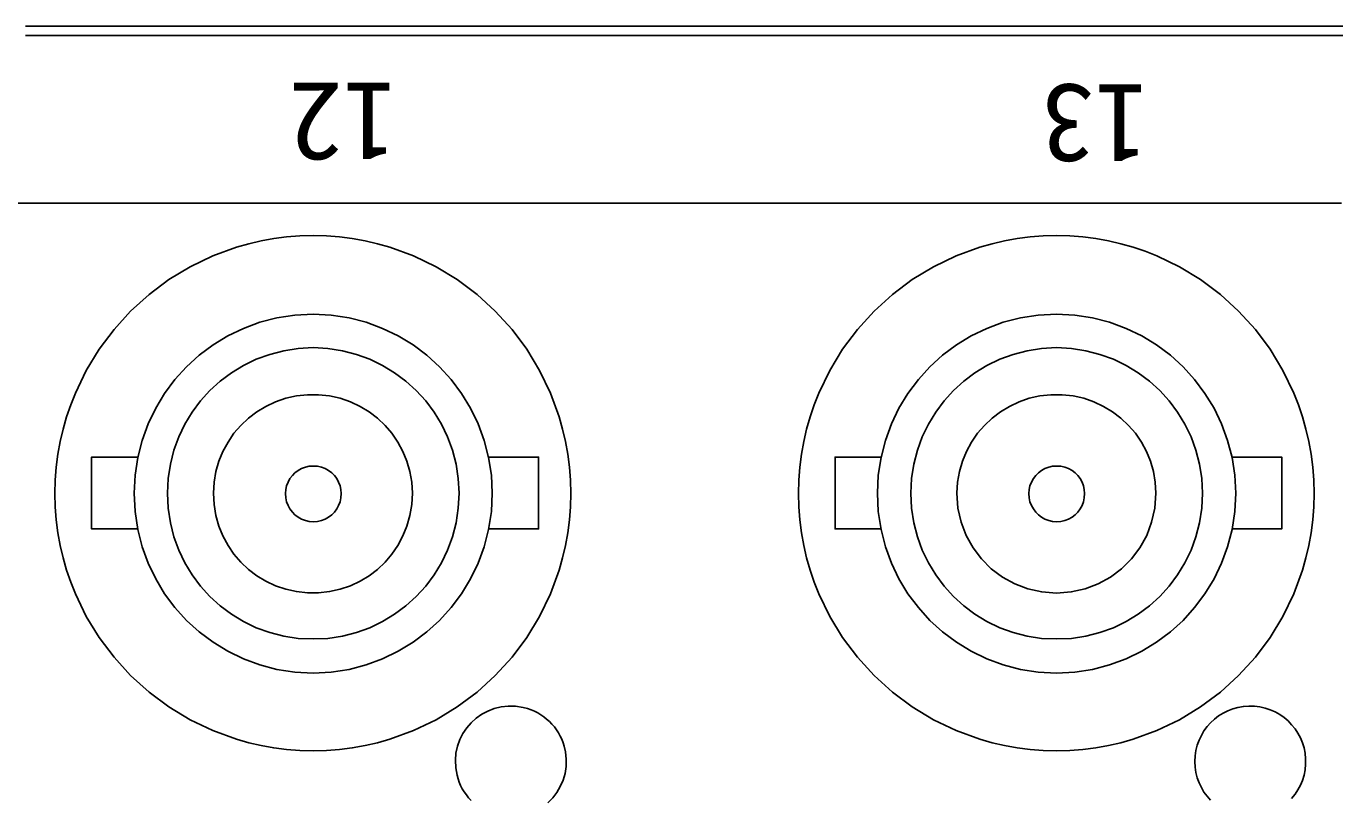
# Model space of a CAD drawing. Units: millimetres on the paper. Extents: x -139 to 141, y -98 to 91.
# Drawn here: x -2.22 to 5.75, y 73.64 to 78.34 of the extents above; entities that cross this region are included whole.
import ezdxf
from ezdxf.enums import TextEntityAlignment as Align

# ---------------------------------------------------------------- set-up
doc = ezdxf.new("R2010")
doc.units = ezdxf.units.MM
doc.layers.add('0-1_外形線', color=4, linetype='Continuous')
doc.styles.add('ＭＳ ゴシック', font='')
doc.styles.get('ＭＳ ゴシック').set_extended_font_data('MS Gothic')

msp = doc.modelspace()

# ---------------------------------------------------------------- linework, layer by layer
at = {"layer": '0-1_外形線'}
for points in [[(-2.228, 78.339), (-2.126, 78.339), (-2.024, 78.339), (-1.922, 78.339), (-1.82, 78.339), (-1.718, 78.339), (-1.616, 78.339), (-1.513, 78.339), (-1.411, 78.339), (-1.308, 78.339), (-1.205, 78.339), (-1.102, 78.339), (-0.999, 78.339), (-0.897, 78.339)], [(-2.228, 78.282), (-2.126, 78.282), (-2.024, 78.282), (-1.922, 78.282), (-1.82, 78.282), (-1.718, 78.282), (-1.616, 78.282), (-1.513, 78.282), (-1.411, 78.282), (-1.308, 78.282), (-1.205, 78.282), (-1.102, 78.282), (-0.999, 78.282), (-0.897, 78.282)], [(-0.897, 78.339), (-0.69, 78.339), (-0.484, 78.339), (-0.277, 78.339), (-0.07, 78.339), (0.137, 78.339), (0.344, 78.339), (0.552, 78.339), (0.759, 78.339), (1.175, 78.339), (1.591, 78.339), (2.006, 78.339), (2.422, 78.339), (2.629, 78.339), (2.837, 78.339), (3.044, 78.339), (3.251, 78.339), (3.458, 78.339), (3.665, 78.339), (3.871, 78.339), (4.078, 78.339), (4.181, 78.339), (4.283, 78.339), (4.386, 78.339), (4.489, 78.339), (4.592, 78.339), (4.694, 78.339), (4.797, 78.339), (4.899, 78.339), (5.001, 78.339), (5.103, 78.339), (5.205, 78.339), (5.307, 78.339), (5.409, 78.339), (5.511, 78.339), (5.612, 78.339), (5.714, 78.339), (5.815, 78.339)], [(-0.897, 78.282), (-0.69, 78.282), (-0.484, 78.282), (-0.277, 78.282), (-0.07, 78.282), (0.137, 78.282), (0.344, 78.282), (0.552, 78.282), (0.759, 78.282), (1.175, 78.282), (1.591, 78.282), (2.006, 78.282), (2.422, 78.282), (2.629, 78.282), (2.837, 78.282), (3.044, 78.282), (3.251, 78.282), (3.458, 78.282), (3.665, 78.282), (3.871, 78.282), (4.078, 78.282), (4.181, 78.282), (4.283, 78.282), (4.386, 78.282), (4.489, 78.282), (4.592, 78.282), (4.694, 78.282), (4.797, 78.282), (4.899, 78.282), (5.001, 78.282), (5.103, 78.282), (5.205, 78.282), (5.307, 78.282), (5.409, 78.282), (5.511, 78.282), (5.612, 78.282), (5.714, 78.282), (5.815, 78.282)], [(4.436, 77.26), (4.331, 77.26), (4.226, 77.26), (4.122, 77.26), (3.912, 77.26), (3.702, 77.26), (3.491, 77.26), (3.281, 77.26), (3.07, 77.26), (2.859, 77.26), (2.648, 77.26), (2.436, 77.26), (2.225, 77.26), (2.013, 77.26), (1.59, 77.26), (1.167, 77.26), (0.956, 77.26), (0.744, 77.26), (0.533, 77.26), (0.322, 77.26), (0.111, 77.26), (-0.1, 77.26), (-0.311, 77.26), (-0.521, 77.26), (-0.731, 77.26), (-0.941, 77.26), (-1.046, 77.26), (-1.15, 77.26), (-1.255, 77.26), (-1.36, 77.26), (-1.464, 77.26), (-1.569, 77.26), (-1.673, 77.26), (-1.777, 77.26), (-1.881, 77.26), (-1.985, 77.26), (-2.089, 77.26), (-2.193, 77.26), (-2.296, 77.26)], [(5.787, 77.26), (5.684, 77.26), (5.58, 77.26), (5.477, 77.26), (5.373, 77.26), (5.269, 77.26), (5.166, 77.26), (5.062, 77.26), (4.958, 77.26), (4.853, 77.26), (4.749, 77.26), (4.645, 77.26), (4.54, 77.26), (4.436, 77.26)], [(-0.477, 77.063), (-0.558, 77.061), (-0.638, 77.055), (-0.716, 77.045), (-0.793, 77.031), (-0.869, 77.014), (-0.944, 76.993), (-1.088, 76.94), (-1.226, 76.874), (-1.355, 76.795), (-1.476, 76.705), (-1.588, 76.603), (-1.689, 76.492), (-1.78, 76.371), (-1.859, 76.241), (-1.925, 76.104), (-1.953, 76.032), (-1.978, 75.959), (-1.999, 75.885), (-2.017, 75.809), (-2.031, 75.731), (-2.041, 75.652), (-2.047, 75.573), (-2.049, 75.492)], [(1.093, 75.492), (1.091, 75.573), (1.085, 75.652), (1.075, 75.731), (1.061, 75.809), (1.043, 75.885), (1.022, 75.959), (0.969, 76.104), (0.903, 76.241), (0.825, 76.371), (0.735, 76.492), (0.633, 76.603), (0.522, 76.705), (0.401, 76.795), (0.272, 76.874), (0.134, 76.94), (-0.01, 76.993), (-0.084, 77.014), (-0.16, 77.031), (-0.238, 77.045), (-0.316, 77.055), (-0.396, 77.061), (-0.477, 77.063)], [(5.621, 75.492), (5.619, 75.573), (5.612, 75.652), (5.603, 75.731), (5.589, 75.809), (5.571, 75.885), (5.55, 75.959), (5.525, 76.032), (5.497, 76.104), (5.431, 76.241), (5.353, 76.371), (5.263, 76.492), (5.161, 76.603), (5.05, 76.705), (4.929, 76.795), (4.8, 76.874), (4.663, 76.94), (4.591, 76.968), (4.518, 76.993), (4.444, 77.014), (4.368, 77.031), (4.291, 77.045), (4.212, 77.055), (4.132, 77.061), (4.051, 77.063), (3.971, 77.061), (3.891, 77.055), (3.812, 77.045), (3.735, 77.031), (3.659, 77.014), (3.585, 76.993), (3.44, 76.94), (3.303, 76.874), (3.173, 76.795), (3.052, 76.705), (2.941, 76.603), (2.839, 76.492), (2.749, 76.371), (2.67, 76.241), (2.604, 76.104)], [(-0.477, 76.585), (-0.589, 76.579), (-0.697, 76.562), (-0.801, 76.535), (-0.901, 76.498), (-0.997, 76.452), (-1.086, 76.397), (-1.17, 76.334), (-1.248, 76.263), (-1.318, 76.186), (-1.381, 76.102), (-1.435, 76.012), (-1.481, 75.916), (-1.518, 75.816), (-1.545, 75.712), (-1.561, 75.604), (-1.567, 75.494)], [(0.615, 75.494), (0.609, 75.604), (0.592, 75.712), (0.565, 75.816), (0.529, 75.916), (0.482, 76.012), (0.428, 76.102), (0.365, 76.186), (0.294, 76.263), (0.217, 76.334), (0.132, 76.397), (0.042, 76.452), (-0.053, 76.498), (-0.153, 76.535), (-0.258, 76.562), (-0.366, 76.579), (-0.477, 76.585)], [(5.143, 75.494), (5.138, 75.604), (5.121, 75.712), (5.094, 75.816), (5.057, 75.916), (5.011, 76.012), (4.956, 76.102), (4.893, 76.186), (4.823, 76.263), (4.745, 76.334), (4.661, 76.397), (4.571, 76.452), (4.476, 76.498), (4.375, 76.535), (4.271, 76.562), (4.163, 76.579), (4.051, 76.585), (3.94, 76.579), (3.832, 76.562), (3.727, 76.535), (3.627, 76.498), (3.532, 76.452), (3.442, 76.397), (3.358, 76.334), (3.28, 76.263), (3.21, 76.186), (3.147, 76.102), (3.092, 76.012), (3.046, 75.916), (3.01, 75.816), (2.983, 75.712), (2.966, 75.604), (2.961, 75.494)], [(0.209, 76.056), (0.152, 76.119), (0.089, 76.177), (0.02, 76.228), (-0.053, 76.273), (-0.131, 76.31), (-0.212, 76.34), (-0.298, 76.362), (-0.386, 76.376), (-0.477, 76.381), (-0.568, 76.376), (-0.656, 76.362), (-0.741, 76.34), (-0.823, 76.31), (-0.901, 76.273), (-0.974, 76.228), (-1.042, 76.177), (-1.105, 76.119), (-1.162, 76.056), (-1.213, 75.988), (-1.258, 75.915), (-1.295, 75.837), (-1.325, 75.756), (-1.346, 75.671), (-1.36, 75.584), (-1.364, 75.494)], [(4.051, 76.381), (3.961, 76.376), (3.872, 76.362), (3.787, 76.34), (3.706, 76.31), (3.628, 76.273), (3.555, 76.228), (3.487, 76.177), (3.424, 76.119), (3.367, 76.056), (3.316, 75.988), (3.271, 75.915), (3.234, 75.837), (3.204, 75.756), (3.182, 75.671), (3.169, 75.584), (3.164, 75.494)], [(4.94, 75.494), (4.936, 75.584), (4.922, 75.671), (4.901, 75.756), (4.871, 75.837), (4.833, 75.915), (4.789, 75.988), (4.738, 76.056), (4.681, 76.119), (4.618, 76.177), (4.549, 76.228), (4.476, 76.273), (4.398, 76.31), (4.316, 76.34), (4.231, 76.362), (4.143, 76.376), (4.051, 76.381)], [(-1.364, 75.494), (-1.36, 75.403), (-1.346, 75.314), (-1.325, 75.229), (-1.295, 75.147), (-1.258, 75.07), (-1.213, 74.996), (-1.162, 74.928), (-1.105, 74.865), (-1.042, 74.808), (-0.974, 74.757), (-0.901, 74.712), (-0.823, 74.675), (-0.741, 74.645), (-0.656, 74.624), (-0.568, 74.61), (-0.477, 74.606), (-0.386, 74.61), (-0.298, 74.624), (-0.212, 74.645), (-0.131, 74.675), (-0.053, 74.712), (0.02, 74.757), (0.089, 74.808), (0.152, 74.865), (0.209, 74.928), (0.26, 74.996), (0.305, 75.07), (0.342, 75.147), (0.372, 75.229), (0.394, 75.314), (0.407, 75.403), (0.412, 75.494), (0.407, 75.584), (0.394, 75.671), (0.372, 75.756), (0.342, 75.837), (0.305, 75.915), (0.26, 75.988), (0.209, 76.056)], [(-0.191, 76.023), (-0.249, 76.051), (-0.311, 76.072), (-0.376, 76.087), (-0.443, 76.094), (-0.511, 76.094), (-0.578, 76.087), (-0.643, 76.072), (-0.705, 76.051), (-0.764, 76.023), (-0.819, 75.99), (-0.87, 75.951), (-0.917, 75.907), (-0.959, 75.859), (-0.995, 75.806), (-1.026, 75.749), (-1.051, 75.689), (-1.069, 75.627), (-1.08, 75.561), (-1.084, 75.494)], [(2.604, 76.104), (2.575, 76.032), (2.551, 75.959), (2.529, 75.885), (2.512, 75.809), (2.498, 75.731), (2.488, 75.652), (2.482, 75.573), (2.48, 75.492)], [(4.657, 75.494), (4.653, 75.561), (4.642, 75.627), (4.624, 75.689), (4.599, 75.749), (4.569, 75.806), (4.532, 75.859), (4.491, 75.907), (4.444, 75.951), (4.393, 75.99), (4.338, 76.023), (4.279, 76.051), (4.218, 76.072), (4.153, 76.087), (4.086, 76.094), (4.017, 76.094), (3.95, 76.087), (3.886, 76.072), (3.824, 76.051), (3.765, 76.023), (3.71, 75.99), (3.659, 75.951), (3.612, 75.907), (3.57, 75.859), (3.533, 75.806), (3.503, 75.749), (3.478, 75.689), (3.46, 75.627), (3.448, 75.561), (3.445, 75.494)], [(-1.084, 75.494), (-1.08, 75.425), (-1.069, 75.358), (-1.051, 75.294), (-1.026, 75.234), (-0.995, 75.176), (-0.959, 75.123), (-0.917, 75.074), (-0.87, 75.03), (-0.819, 74.991), (-0.764, 74.958), (-0.705, 74.93), (-0.643, 74.909), (-0.578, 74.895), (-0.511, 74.887), (-0.443, 74.887), (-0.376, 74.895), (-0.311, 74.909), (-0.249, 74.93), (-0.191, 74.958), (-0.136, 74.991), (-0.085, 75.03), (-0.038, 75.074), (0.003, 75.123), (0.04, 75.176), (0.07, 75.234), (0.095, 75.294), (0.113, 75.358), (0.124, 75.425), (0.128, 75.494), (0.124, 75.561), (0.113, 75.627), (0.095, 75.689), (0.07, 75.749), (0.04, 75.806), (0.003, 75.859), (-0.038, 75.907), (-0.085, 75.951), (-0.136, 75.99), (-0.191, 76.023)], [(-1.548, 75.277), (-1.826, 75.277), (-1.826, 75.714), (-1.548, 75.714)], [(-0.475, 75.659), (-0.5, 75.658), (-0.524, 75.652), (-0.547, 75.644), (-0.567, 75.632), (-0.587, 75.618), (-0.603, 75.602), (-0.618, 75.583), (-0.629, 75.562), (-0.638, 75.54), (-0.643, 75.516), (-0.645, 75.492)], [(-0.475, 75.659), (-0.5, 75.658), (-0.524, 75.652), (-0.547, 75.644), (-0.567, 75.632), (-0.587, 75.618), (-0.603, 75.602), (-0.618, 75.583), (-0.629, 75.562), (-0.638, 75.54), (-0.643, 75.516), (-0.645, 75.492)], [(-0.305, 75.492), (-0.307, 75.516), (-0.312, 75.54), (-0.321, 75.562), (-0.332, 75.583), (-0.347, 75.602), (-0.363, 75.618), (-0.382, 75.632), (-0.403, 75.644), (-0.426, 75.652), (-0.45, 75.658), (-0.475, 75.659)], [(-0.305, 75.492), (-0.307, 75.516), (-0.312, 75.54), (-0.321, 75.562), (-0.332, 75.583), (-0.347, 75.602), (-0.363, 75.618), (-0.382, 75.632), (-0.403, 75.644), (-0.426, 75.652), (-0.45, 75.658), (-0.475, 75.659)], [(0.592, 75.277), (0.897, 75.277), (0.897, 75.714), (0.592, 75.714)], [(2.98, 75.277), (2.703, 75.277), (2.703, 75.714), (2.98, 75.714)], [(4.053, 75.659), (4.028, 75.658), (4.004, 75.652), (3.981, 75.644), (3.961, 75.632), (3.942, 75.618), (3.925, 75.602), (3.911, 75.583), (3.899, 75.562), (3.89, 75.54), (3.885, 75.516), (3.883, 75.492)], [(4.053, 75.659), (4.028, 75.658), (4.004, 75.652), (3.981, 75.644), (3.961, 75.632), (3.942, 75.618), (3.925, 75.602), (3.911, 75.583), (3.899, 75.562), (3.89, 75.54), (3.885, 75.516), (3.883, 75.492)], [(4.223, 75.492), (4.221, 75.516), (4.216, 75.54), (4.207, 75.562), (4.196, 75.583), (4.181, 75.602), (4.165, 75.618), (4.146, 75.632), (4.125, 75.644), (4.102, 75.652), (4.078, 75.658), (4.053, 75.659)], [(4.223, 75.492), (4.221, 75.516), (4.216, 75.54), (4.207, 75.562), (4.196, 75.583), (4.181, 75.602), (4.165, 75.618), (4.146, 75.632), (4.125, 75.644), (4.102, 75.652), (4.078, 75.658), (4.053, 75.659)], [(5.121, 75.277), (5.424, 75.277), (5.424, 75.714), (5.121, 75.714)], [(-2.049, 75.492), (-2.047, 75.411), (-2.041, 75.331), (-2.031, 75.253), (-2.017, 75.176), (-1.999, 75.1), (-1.978, 75.025), (-1.953, 74.953), (-1.925, 74.881), (-1.859, 74.744), (-1.78, 74.615), (-1.689, 74.495), (-1.588, 74.383), (-1.476, 74.282), (-1.355, 74.192), (-1.226, 74.114), (-1.088, 74.048), (-0.944, 73.995), (-0.869, 73.974), (-0.793, 73.957), (-0.716, 73.943), (-0.638, 73.933), (-0.558, 73.927), (-0.477, 73.925)], [(-1.567, 75.494), (-1.561, 75.382), (-1.545, 75.273), (-1.518, 75.168), (-1.481, 75.068), (-1.435, 74.972), (-1.381, 74.881), (-1.318, 74.797), (-1.248, 74.719), (-1.17, 74.649), (-1.086, 74.586), (-0.997, 74.531), (-0.901, 74.485), (-0.801, 74.448), (-0.697, 74.421), (-0.589, 74.404), (-0.477, 74.398)], [(-0.645, 75.492), (-0.643, 75.466), (-0.638, 75.442), (-0.629, 75.419), (-0.618, 75.398), (-0.603, 75.379), (-0.587, 75.362), (-0.567, 75.348), (-0.547, 75.336), (-0.524, 75.327), (-0.5, 75.322), (-0.475, 75.32)], [(-0.645, 75.492), (-0.643, 75.466), (-0.638, 75.442), (-0.629, 75.419), (-0.618, 75.398), (-0.603, 75.379), (-0.587, 75.362), (-0.567, 75.348), (-0.547, 75.336), (-0.524, 75.327), (-0.5, 75.322), (-0.475, 75.32)], [(-0.477, 74.398), (-0.366, 74.404), (-0.258, 74.421), (-0.153, 74.448), (-0.053, 74.485), (0.042, 74.531), (0.132, 74.586), (0.217, 74.649), (0.294, 74.719), (0.365, 74.797), (0.428, 74.881), (0.482, 74.972), (0.529, 75.068), (0.565, 75.168), (0.592, 75.273), (0.609, 75.382), (0.615, 75.494)], [(-0.477, 73.925), (-0.396, 73.927), (-0.316, 73.933), (-0.238, 73.943), (-0.16, 73.957), (-0.084, 73.974), (-0.01, 73.995), (0.134, 74.048), (0.272, 74.114), (0.401, 74.192), (0.522, 74.282), (0.633, 74.383), (0.735, 74.495), (0.825, 74.615), (0.903, 74.744), (0.969, 74.881), (1.022, 75.025), (1.043, 75.1), (1.061, 75.176), (1.075, 75.253), (1.085, 75.331), (1.091, 75.411), (1.093, 75.492)], [(-0.475, 75.32), (-0.45, 75.322), (-0.426, 75.327), (-0.403, 75.336), (-0.382, 75.348), (-0.363, 75.362), (-0.347, 75.379), (-0.332, 75.398), (-0.321, 75.419), (-0.312, 75.442), (-0.307, 75.466), (-0.305, 75.492)], [(-0.475, 75.32), (-0.45, 75.322), (-0.426, 75.327), (-0.403, 75.336), (-0.382, 75.348), (-0.363, 75.362), (-0.347, 75.379), (-0.332, 75.398), (-0.321, 75.419), (-0.312, 75.442), (-0.307, 75.466), (-0.305, 75.492)], [(2.48, 75.492), (2.482, 75.411), (2.488, 75.331), (2.498, 75.253), (2.512, 75.176), (2.529, 75.1), (2.551, 75.025), (2.575, 74.953), (2.604, 74.881), (2.67, 74.744), (2.749, 74.615), (2.839, 74.495), (2.941, 74.383), (3.052, 74.282), (3.173, 74.192), (3.303, 74.114), (3.44, 74.048), (3.585, 73.995), (3.659, 73.974), (3.735, 73.957), (3.812, 73.943), (3.891, 73.933), (3.971, 73.927), (4.051, 73.925)], [(2.961, 75.494), (2.966, 75.382), (2.983, 75.273), (3.01, 75.168), (3.046, 75.068), (3.092, 74.972), (3.147, 74.881), (3.21, 74.797), (3.28, 74.719), (3.358, 74.649), (3.442, 74.586), (3.532, 74.531), (3.627, 74.485), (3.727, 74.448), (3.832, 74.421), (3.94, 74.404), (4.051, 74.398)], [(3.164, 75.494), (3.169, 75.403), (3.182, 75.314), (3.204, 75.229), (3.234, 75.147), (3.271, 75.07), (3.316, 74.996), (3.367, 74.928), (3.424, 74.865), (3.487, 74.808), (3.555, 74.757), (3.628, 74.712), (3.706, 74.675), (3.787, 74.645), (3.872, 74.624), (3.961, 74.61), (4.051, 74.606)], [(3.445, 75.494), (3.451, 75.403), (3.47, 75.317), (3.501, 75.236), (3.543, 75.162), (3.594, 75.094), (3.654, 75.034), (3.722, 74.983), (3.797, 74.942), (3.877, 74.912), (3.962, 74.893), (4.051, 74.886)], [(3.883, 75.492), (3.885, 75.466), (3.89, 75.442), (3.899, 75.419), (3.911, 75.398), (3.925, 75.379), (3.942, 75.362), (3.961, 75.348), (3.981, 75.336), (4.004, 75.327), (4.028, 75.322), (4.053, 75.32)], [(3.883, 75.492), (3.885, 75.466), (3.89, 75.442), (3.899, 75.419), (3.911, 75.398), (3.925, 75.379), (3.942, 75.362), (3.961, 75.348), (3.981, 75.336), (4.004, 75.327), (4.028, 75.322), (4.053, 75.32)], [(4.051, 74.886), (4.141, 74.893), (4.226, 74.912), (4.306, 74.942), (4.381, 74.983), (4.448, 75.034), (4.508, 75.094), (4.559, 75.162), (4.601, 75.236), (4.631, 75.317), (4.65, 75.403), (4.657, 75.494)], [(4.051, 74.606), (4.143, 74.61), (4.231, 74.624), (4.316, 74.645), (4.398, 74.675), (4.476, 74.712), (4.549, 74.757), (4.618, 74.808), (4.681, 74.865), (4.738, 74.928), (4.789, 74.996), (4.833, 75.07), (4.871, 75.147), (4.901, 75.229), (4.922, 75.314), (4.936, 75.403), (4.94, 75.494)], [(4.051, 74.398), (4.163, 74.404), (4.271, 74.421), (4.375, 74.448), (4.476, 74.485), (4.571, 74.531), (4.661, 74.586), (4.745, 74.649), (4.823, 74.719), (4.893, 74.797), (4.956, 74.881), (5.011, 74.972), (5.057, 75.068), (5.094, 75.168), (5.121, 75.273), (5.138, 75.382), (5.143, 75.494)], [(4.051, 73.925), (4.132, 73.927), (4.212, 73.933), (4.291, 73.943), (4.368, 73.957), (4.444, 73.974), (4.518, 73.995), (4.663, 74.048), (4.8, 74.114), (4.929, 74.192), (5.05, 74.282), (5.161, 74.383), (5.263, 74.495), (5.353, 74.615), (5.431, 74.744), (5.497, 74.881), (5.55, 75.025), (5.571, 75.1), (5.589, 75.176), (5.603, 75.253), (5.612, 75.331), (5.619, 75.411), (5.621, 75.492)], [(4.053, 75.32), (4.078, 75.322), (4.102, 75.327), (4.125, 75.336), (4.146, 75.348), (4.165, 75.362), (4.181, 75.379), (4.196, 75.398), (4.207, 75.419), (4.216, 75.442), (4.221, 75.466), (4.223, 75.492)], [(4.053, 75.32), (4.078, 75.322), (4.102, 75.327), (4.125, 75.336), (4.146, 75.348), (4.165, 75.362), (4.181, 75.379), (4.196, 75.398), (4.207, 75.419), (4.216, 75.442), (4.221, 75.466), (4.223, 75.492)], [(0.4, 73.776), (0.392, 73.822), (0.39, 73.868), (0.393, 73.911), (0.403, 73.953), (0.417, 73.993), (0.436, 74.03), (0.459, 74.065), (0.486, 74.096), (0.517, 74.124), (0.551, 74.148), (0.588, 74.167), (0.627, 74.182), (0.668, 74.192), (0.712, 74.197), (0.757, 74.196), (0.802, 74.189), (0.83, 74.182), (0.851, 74.175), (0.872, 74.166), (0.892, 74.156), (0.911, 74.145), (0.929, 74.132), (0.946, 74.118), (0.963, 74.103), (0.978, 74.087), (0.993, 74.071), (1.006, 74.053), (1.018, 74.034), (1.029, 74.015), (1.038, 73.995), (1.047, 73.974), (1.053, 73.953), (1.061, 73.919), (1.065, 73.873), (1.064, 73.829), (1.058, 73.786), (1.046, 73.746), (1.029, 73.707), (1.008, 73.671)], [(4.894, 73.86), (4.896, 73.894), (4.901, 73.927), (4.909, 73.959), (4.92, 73.989), (4.934, 74.019), (4.95, 74.046), (4.969, 74.072), (4.99, 74.096), (5.014, 74.117), (5.039, 74.137), (5.066, 74.154), (5.095, 74.169), (5.125, 74.18), (5.157, 74.189), (5.19, 74.195), (5.223, 74.197), (5.257, 74.197), (5.291, 74.192), (5.323, 74.185), (5.354, 74.175), (5.383, 74.162), (5.411, 74.146), (5.438, 74.128), (5.462, 74.107), (5.484, 74.084), (5.505, 74.059), (5.522, 74.033), (5.537, 74.004), (5.55, 73.974), (5.56, 73.943), (5.566, 73.91), (5.569, 73.877), (5.569, 73.843), (5.566, 73.809), (5.56, 73.777), (5.55, 73.745), (5.537, 73.715), (5.522, 73.687), (5.505, 73.66)], [(4.99, 73.624), (4.969, 73.648), (4.95, 73.673), (4.934, 73.701), (4.92, 73.73), (4.909, 73.761), (4.901, 73.793), (4.896, 73.826), (4.894, 73.86)], [(0.486, 73.623), (0.47, 73.639), (0.457, 73.657), (0.444, 73.675), (0.432, 73.694), (0.422, 73.713), (0.413, 73.734), (0.406, 73.755), (0.4, 73.776)], [(1.008, 73.671), (0.983, 73.639), (0.954, 73.609)], [(5.505, 73.66), (5.484, 73.635)]]:
    msp.add_lwpolyline(points, dxfattribs=at)

# ---------------------------------------------------------------- texts
at = {"layer": '0-1_外形線', "style": 'ＭＳ ゴシック'}
for s, p in [('12', (0.03, 78.14)), ('13', (4.608, 78.129))]:
    msp.add_text(s, height=0.4804, rotation=180, dxfattribs=at).set_placement(p, align=Align.BOTTOM_LEFT)

doc.saveas('drawing.dxf')
